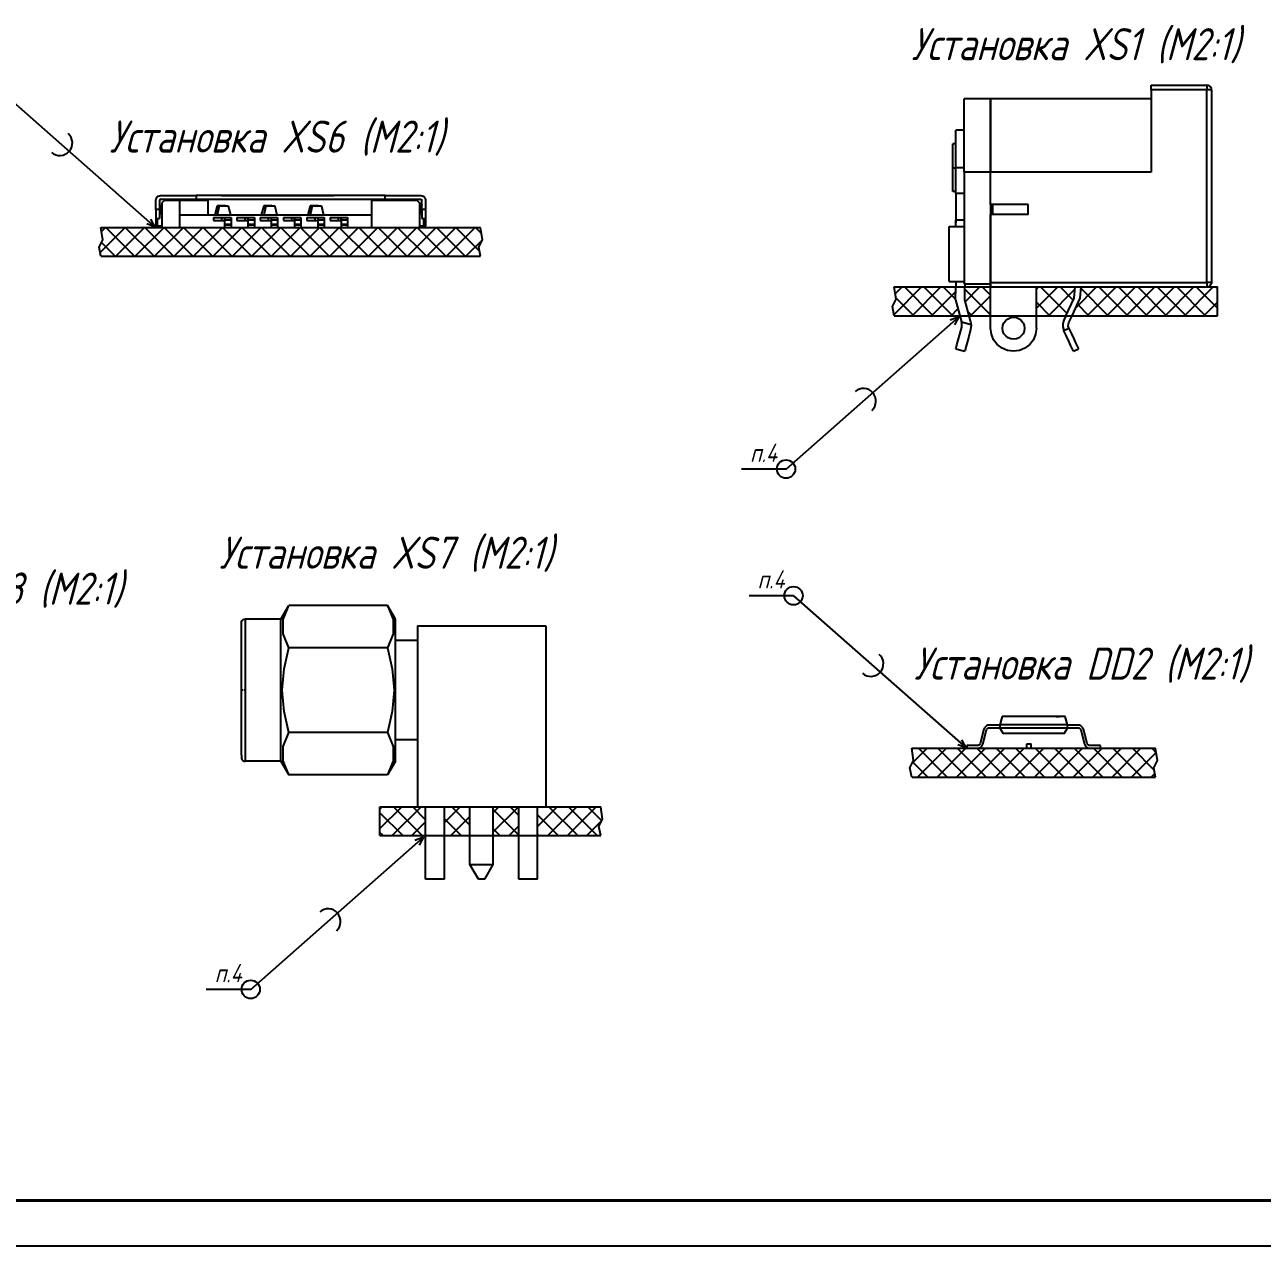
# Model space of a CAD drawing. Extents: x 346 to 4955, y 45 to 639.
# Drawn here: x 3462.1 to 3597.1, y 44.8 to 178 of the extents above; entities that cross this region are included whole.
import ezdxf

# ---------------------------------------------------------------- set-up
doc = ezdxf.new("R2010")
doc.units = 0
doc.header["$MEASUREMENT"] = 0
doc.layers.get('0').update_dxf_attribs({"linetype": 'CONTINUOUS'})
doc.layers.add('KONTUR', color=7, linetype='CONTINUOUS')
doc.layers.add('Тонкие', color=7, linetype='CONTINUOUS')
doc.layers.add('Основная', color=7, linetype='CONTINUOUS', lineweight=40)
doc.styles.add('GOST type A', font='gost.TTF', dxfattribs={"oblique": 15, "height": 0.2})
doc.styles.add('GOST type A0', font='gost.TTF', dxfattribs={"oblique": 15, "height": 3.5})
pattern_1 = [(45, (249.712, 0), (-1.0606602, 1.0606602), []), (135, (249.712, 0), (-1.0606602, -1.0606602), [])]

msp = doc.modelspace()

# ---------------------------------------------------------------- hatches: boundary and pattern name
h = msp.add_hatch()
h.set_pattern_fill('ANSI37', color=256, scale=12)
h.set_pattern_definition(pattern_1)
h.paths.add_polyline_path([(3585.423, 99.112), (3558.843, 99.112), (3559.043, 97.769), (3558.643, 96.969), (3558.843, 95.969), (3585.423, 95.969), (3585.223, 96.969), (3585.623, 97.769)])
h.paths.add_polyline_path([(3676.062, 98.707), (3676.462, 99.507), (3676.262, 100.849), (3615.95, 100.849), (3616.15, 99.507), (3615.75, 98.707), (3615.95, 97.707), (3676.262, 97.707)])
h.paths.add_polyline_path([(3512.016, 154.567), (3511.816, 155.909), (3470.416, 155.909), (3470.616, 154.567), (3470.216, 153.767), (3470.416, 152.767), (3511.816, 152.767), (3511.616, 153.767)])
h = msp.add_hatch()
h.set_pattern_fill('ANSI37', color=256, scale=12)
h.set_pattern_definition(pattern_1)
h.paths.add_polyline_path([(3220.716, 96.847), (3214.716, 96.847), (3214.916, 95.505), (3214.516, 94.705), (3214.716, 93.705), (3220.716, 93.705)])
h.paths.add_polyline_path([(3225.796, 96.847), (3221.986, 96.847), (3221.986, 93.705), (3225.796, 93.705)])
h.paths.add_polyline_path([(3230.876, 96.847), (3227.066, 96.847), (3227.066, 93.705), (3230.876, 93.705)])
h.paths.add_polyline_path([(3252.647, 96.847), (3232.146, 96.847), (3232.146, 93.705), (3252.647, 93.705)])
h.paths.add_polyline_path([(3307.474, 97.74), (3288.274, 97.74), (3288.274, 94.598), (3307.474, 94.598)])
h.paths.add_polyline_path([(3331.474, 96.398), (3331.274, 97.74), (3309.074, 97.74), (3309.074, 94.598), (3331.274, 94.598), (3331.074, 95.598)])
h.paths.add_polyline_path([(3363.973, 89.788), (3356.982, 89.788), (3357.182, 88.446), (3356.782, 87.646), (3356.982, 86.646), (3363.973, 86.646)])
h.paths.add_polyline_path([(3396.882, 89.788), (3370.323, 89.788), (3370.323, 86.646), (3396.882, 86.646)])
h.paths.add_polyline_path([(3369.053, 89.788), (3365.243, 89.788), (3365.243, 86.646), (3369.053, 86.646)])
h.paths.add_polyline_path([(3436.73, 102.155), (3430.73, 102.155), (3430.93, 100.813), (3430.53, 100.013), (3430.73, 99.013), (3436.73, 99.013)])
h.paths.add_polyline_path([(3452.478, 102.155), (3437.238, 102.155), (3437.238, 99.013), (3452.478, 99.013)])
h.paths.add_polyline_path([(3459.186, 100.813), (3458.986, 102.155), (3452.986, 102.155), (3452.986, 99.013), (3458.986, 99.013), (3458.786, 100.013)])
h.paths.add_polyline_path([(3563.61, 148.006), (3563.637, 149.427), (3556.937, 149.427), (3557.137, 148.085), (3556.737, 147.285), (3556.937, 146.285), (3564.071, 146.285)])
h.paths.add_polyline_path([(3567.437, 149.427), (3564.637, 149.427), (3564.645, 148.006), (3565.106, 146.285), (3567.437, 146.285)])
h.paths.add_polyline_path([(3576.541, 148.186), (3576.66, 149.427), (3572.437, 149.427), (3572.437, 146.285), (3575.654, 146.285)])
h.paths.add_polyline_path([(3592.183, 149.427), (3577.316, 149.427), (3577.203, 148.186), (3576.316, 146.285), (3592.183, 146.285)])
h.paths.add_polyline_path([(3629.165, 146.801), (3621.26, 146.801), (3621.46, 145.459), (3621.06, 144.659), (3621.26, 143.659), (3629.165, 143.659)])
h.paths.add_polyline_path([(3638.54, 145.459), (3638.34, 146.801), (3630.435, 146.801), (3630.435, 143.659), (3638.34, 143.659), (3638.14, 144.659)])
h.paths.add_polyline_path([(3717.157, 145.635), (3692.742, 145.635), (3692.942, 144.293), (3692.542, 143.493), (3692.742, 142.493), (3717.157, 142.493)])
h = msp.add_hatch()
h.set_pattern_fill('ANSI37', color=256, scale=12)
h.set_pattern_definition(pattern_1)
h.paths.add_polyline_path([(3505.826, 92.733), (3500.846, 92.733), (3500.846, 89.591), (3505.826, 89.591)])
h.paths.add_polyline_path([(3510.656, 92.733), (3507.866, 92.733), (3507.866, 89.591), (3510.656, 89.591)])
h.paths.add_polyline_path([(3515.986, 92.733), (3513.196, 92.733), (3513.196, 89.591), (3515.986, 89.591)])
h.paths.add_polyline_path([(3525.126, 91.391), (3524.926, 92.733), (3518.026, 92.733), (3518.026, 89.591), (3524.926, 89.591), (3524.726, 90.591)])

# ---------------------------------------------------------------- linework, layer by layer
for p, q in [((3457.497, 172.555), (3476.343, 155.962)), ((3545.128, 129.565), (3563.975, 146.157)), ((3545.128, 129.565), (3540.288, 129.565)), ((3545.943, 115.757), (3541.102, 115.757)), ((3545.943, 115.757), (3564.789, 99.164)), ((3486.747, 72.822), (3505.594, 89.414)), ((3486.747, 72.822), (3481.907, 72.822))]:
    msp.add_line(p, q)
at = {"color": 7}
for p, q in [((3584.937, 171.41), (3584.937, 171.427)), ((3584.937, 171.427), (3591.037, 171.427)), ((3584.937, 171.36), (3584.937, 171.41)), ((3591.037, 171.427), (3591.037, 171.41)), ((3591.167, 171.41), (3591.037, 171.427)), ((3591.037, 171.41), (3591.037, 171.36)), ((3591.287, 171.36), (3591.167, 171.41)), ((3584.937, 171.28), (3584.937, 171.36)), ((3584.937, 171.177), (3584.937, 171.28)), ((3584.937, 171.056), (3584.937, 171.177)), ((3584.937, 170.927), (3584.937, 171.056)), ((3584.937, 170.927), (3584.937, 161.947)), ((3591.037, 170.927), (3584.937, 170.927)), ((3591.037, 171.36), (3591.037, 171.28)), ((3591.037, 171.28), (3591.037, 171.177)), ((3591.037, 171.177), (3591.037, 171.056)), ((3591.037, 171.056), (3591.037, 170.927)), ((3591.167, 170.927), (3591.037, 170.927)), ((3591.037, 149.927), (3591.037, 170.927)), ((3591.287, 170.927), (3591.167, 170.927)), ((3591.391, 171.28), (3591.287, 171.36)), ((3591.391, 170.927), (3591.287, 170.927)), ((3591.47, 171.177), (3591.391, 171.28)), ((3591.47, 170.927), (3591.391, 170.927)), ((3591.52, 171.056), (3591.47, 171.177)), ((3591.52, 170.927), (3591.47, 170.927)), ((3591.537, 170.927), (3591.52, 171.056)), ((3591.537, 170.927), (3591.52, 170.927)), ((3591.537, 170.927), (3591.537, 149.927)), ((3564.537, 169.674), (3564.537, 169.947)), ((3567.437, 169.947), (3564.537, 169.947)), ((3564.537, 168.875), (3564.537, 169.674)), ((3564.537, 167.604), (3564.537, 168.875)), ((3567.437, 169.947), (3567.437, 169.674)), ((3567.437, 169.674), (3567.437, 169.947)), ((3584.937, 169.947), (3567.437, 169.947)), ((3567.437, 169.674), (3567.437, 168.875)), ((3567.437, 168.875), (3567.437, 169.674)), ((3567.437, 168.875), (3567.437, 167.604)), ((3567.437, 167.604), (3567.437, 168.875)), ((3564.537, 165.947), (3564.537, 167.604)), ((3567.437, 167.604), (3567.437, 165.947)), ((3567.437, 165.947), (3567.437, 167.604)), ((3563.637, 166.387), (3563.637, 166.527)), ((3564.537, 166.527), (3563.637, 166.527)), ((3563.637, 165.978), (3563.637, 166.387)), ((3563.337, 164.938), (3563.337, 165.027)), ((3563.637, 165.027), (3563.337, 165.027)), ((3563.337, 164.678), (3563.337, 164.938)), ((3563.337, 164.265), (3563.337, 164.678)), ((3563.637, 165.326), (3563.637, 165.978)), ((3563.637, 164.477), (3563.637, 165.326)), ((3564.537, 164.017), (3564.537, 165.947)), ((3567.437, 165.947), (3567.437, 164.017)), ((3567.437, 164.017), (3567.437, 165.947)), ((3563.337, 163.727), (3563.337, 164.265)), ((3563.337, 163.1), (3563.337, 163.727)), ((3563.637, 163.488), (3563.637, 164.477)), ((3563.637, 162.427), (3563.637, 163.488)), ((3564.537, 161.947), (3564.537, 164.017)), ((3567.437, 164.017), (3567.437, 161.947)), ((3567.437, 161.947), (3567.437, 164.017)), ((3563.337, 162.427), (3563.337, 163.1)), ((3563.337, 161.754), (3563.337, 162.427)), ((3563.337, 162.427), (3563.637, 162.427)), ((3563.637, 161.412), (3563.637, 162.427)), ((3564.537, 162.427), (3563.637, 162.427)), ((3563.337, 161.127), (3563.337, 161.754)), ((3563.337, 160.588), (3563.337, 161.127)), ((3563.637, 160.461), (3563.637, 161.412)), ((3564.537, 161.947), (3564.537, 149.727)), ((3567.437, 161.947), (3564.537, 161.947)), ((3584.937, 161.947), (3567.437, 161.947)), ((3567.437, 158.427), (3567.437, 161.947)), ((3476.562, 159.242), (3476.666, 159.322)), ((3476.666, 159.322), (3476.786, 159.372)), ((3476.786, 159.372), (3476.916, 159.389)), ((3476.916, 159.389), (3480.816, 159.389)), ((3483.579, 159.389), (3480.816, 159.389)), ((3480.816, 159.389), (3480.816, 158.989)), ((3483.579, 159.389), (3495.854, 159.389)), ((3483.579, 159.389), (3495.854, 159.389)), ((3486.343, 159.389), (3483.579, 159.389)), ((3490.848, 159.389), (3486.343, 159.389)), ((3495.854, 159.389), (3490.848, 159.389)), ((3501.416, 159.389), (3495.854, 159.389)), ((3501.416, 159.389), (3505.316, 159.389)), ((3501.416, 158.989), (3501.416, 159.389)), ((3505.316, 159.389), (3505.445, 159.372)), ((3505.445, 159.372), (3505.566, 159.322)), ((3505.566, 159.322), (3505.669, 159.242)), ((3563.337, 160.175), (3563.337, 160.588)), ((3563.337, 159.915), (3563.337, 160.175)), ((3563.337, 159.827), (3563.337, 159.915)), ((3563.637, 159.827), (3563.337, 159.827)), ((3563.637, 159.632), (3563.637, 160.461)), ((3563.637, 159.632), (3563.637, 156.72)), ((3564.537, 159.632), (3563.637, 159.632)), ((3476.416, 158.889), (3476.433, 159.018)), ((3476.416, 157.889), (3476.416, 158.889)), ((3476.433, 159.018), (3476.483, 159.139)), ((3476.483, 159.139), (3476.562, 159.242)), ((3476.819, 158.915), (3476.816, 158.889)), ((3476.816, 158.889), (3476.816, 157.889)), ((3476.816, 158.379), (3476.816, 158.427)), ((3476.836, 158.358), (3476.816, 158.427)), ((3476.829, 158.939), (3476.819, 158.915)), ((3476.845, 158.96), (3476.829, 158.939)), ((3476.836, 158.356), (3476.836, 158.358)), ((3476.839, 158.346), (3476.836, 158.356)), ((3476.84, 158.343), (3476.839, 158.346)), ((3476.84, 158.343), (3476.856, 158.319)), ((3476.866, 158.976), (3476.845, 158.96)), ((3476.856, 158.319), (3476.857, 158.318)), ((3476.863, 158.309), (3476.857, 158.318)), ((3476.866, 158.306), (3476.863, 158.309)), ((3476.89, 158.986), (3476.866, 158.976)), ((3476.886, 158.287), (3476.866, 158.306)), ((3476.887, 158.286), (3476.886, 158.287)), ((3476.896, 158.279), (3476.887, 158.286)), ((3476.916, 158.989), (3476.89, 158.986)), ((3476.899, 158.276), (3476.896, 158.279)), ((3476.923, 158.262), (3476.899, 158.276)), ((3476.916, 158.989), (3480.816, 158.989)), ((3476.924, 158.261), (3476.923, 158.262)), ((3476.934, 158.256), (3476.924, 158.261)), ((3476.938, 158.255), (3476.934, 158.256)), ((3476.967, 158.245), (3476.938, 158.255)), ((3476.971, 158.244), (3476.967, 158.245)), ((3476.971, 158.244), (3476.996, 158.241)), ((3476.996, 158.241), (3476.998, 158.241)), ((3476.998, 158.241), (3477.016, 158.239)), ((3477.016, 158.239), (3477.016, 158.224)), ((3477.016, 158.239), (3477.066, 158.239)), ((3477.016, 158.224), (3477.016, 158.166)), ((3477.016, 158.166), (3477.016, 158.067)), ((3477.016, 158.067), (3477.016, 157.935)), ((3477.016, 157.935), (3477.016, 157.777)), ((3477.366, 158.889), (3477.066, 158.589)), ((3477.066, 158.589), (3477.066, 155.909)), ((3477.366, 158.889), (3478.966, 158.889)), ((3478.966, 158.889), (3478.966, 155.909)), ((3478.966, 158.889), (3482.066, 158.889)), ((3480.816, 158.989), (3486.378, 158.989)), ((3482.066, 158.889), (3482.066, 157.289)), ((3483.085, 158.274), (3482.819, 157.289)), ((3483.093, 158.289), (3483.085, 158.274)), ((3483.317, 158.274), (3483.085, 158.274)), ((3483.307, 158.242), (3483.085, 157.289)), ((3483.329, 158.289), (3483.093, 158.289)), ((3483.32, 158.282), (3483.307, 158.242)), ((3484.305, 158.242), (3483.307, 158.242)), ((3483.329, 158.289), (3483.32, 158.282)), ((3483.956, 158.299), (3483.329, 158.289)), ((3483.956, 158.299), (3484.282, 158.29)), ((3484.282, 158.29), (3484.285, 158.289)), ((3484.285, 158.289), (3484.295, 158.275)), ((3484.295, 158.275), (3484.305, 158.242)), ((3484.305, 158.242), (3484.527, 157.289)), ((3486.378, 158.989), (3491.383, 158.989)), ((3486.378, 158.989), (3495.889, 158.989)), ((3488.165, 158.274), (3487.899, 157.289)), ((3488.173, 158.289), (3488.165, 158.274)), ((3488.397, 158.274), (3488.165, 158.274)), ((3488.387, 158.242), (3488.165, 157.289)), ((3488.409, 158.289), (3488.173, 158.289)), ((3488.4, 158.282), (3488.387, 158.242)), ((3489.385, 158.242), (3488.387, 158.242)), ((3488.409, 158.289), (3488.4, 158.282)), ((3489.036, 158.299), (3488.409, 158.289)), ((3489.036, 158.299), (3489.362, 158.29)), ((3489.362, 158.29), (3489.365, 158.289)), ((3489.365, 158.289), (3489.375, 158.275)), ((3489.375, 158.275), (3489.385, 158.242)), ((3489.385, 158.242), (3489.607, 157.289)), ((3491.383, 158.989), (3495.889, 158.989)), ((3493.245, 158.274), (3492.979, 157.289)), ((3493.253, 158.289), (3493.245, 158.274)), ((3493.477, 158.274), (3493.245, 158.274)), ((3493.467, 158.242), (3493.245, 157.289)), ((3493.489, 158.289), (3493.253, 158.289)), ((3493.48, 158.282), (3493.467, 158.242)), ((3494.465, 158.242), (3493.467, 158.242)), ((3493.489, 158.289), (3493.48, 158.282)), ((3494.116, 158.299), (3493.489, 158.289)), ((3494.116, 158.299), (3494.442, 158.29)), ((3494.442, 158.29), (3494.445, 158.289)), ((3494.445, 158.289), (3494.455, 158.275)), ((3494.455, 158.275), (3494.465, 158.242)), ((3494.465, 158.242), (3494.687, 157.289)), ((3495.889, 158.989), (3498.652, 158.989)), ((3498.652, 158.989), (3501.416, 158.989)), ((3499.966, 155.909), (3499.966, 158.889)), ((3499.966, 158.889), (3504.866, 158.889)), ((3501.416, 158.989), (3505.316, 158.989)), ((3504.866, 158.889), (3505.166, 158.589)), ((3505.166, 158.589), (3505.166, 155.909)), ((3505.216, 158.239), (3505.166, 158.239)), ((3505.216, 158.236), (3505.265, 158.242)), ((3505.216, 158.239), (3505.236, 158.242)), ((3505.216, 158.239), (3505.216, 158.239)), ((3505.216, 158.238), (3505.216, 158.239)), ((3505.216, 158.236), (3505.216, 158.238)), ((3505.216, 158.197), (3505.216, 158.236)), ((3505.216, 158.116), (3505.216, 158.197)), ((3505.216, 157.998), (3505.216, 158.116)), ((3505.216, 157.851), (3505.216, 157.998)), ((3505.265, 158.245), (3505.236, 158.242)), ((3505.265, 158.242), (3505.309, 158.259)), ((3505.298, 158.256), (3505.265, 158.245)), ((3505.265, 158.242), (3505.265, 158.242)), ((3505.309, 158.262), (3505.298, 158.256)), ((3505.309, 158.259), (3505.345, 158.283)), ((3505.335, 158.279), (3505.309, 158.262)), ((3505.309, 158.259), (3505.309, 158.259)), ((3505.316, 158.989), (3505.342, 158.986)), ((3505.345, 158.287), (3505.335, 158.279)), ((3505.342, 158.986), (3505.366, 158.976)), ((3505.345, 158.283), (3505.376, 158.316)), ((3505.368, 158.309), (3505.345, 158.287)), ((3505.345, 158.283), (3505.345, 158.283)), ((3505.366, 158.976), (3505.386, 158.96)), ((3505.376, 158.319), (3505.368, 158.309)), ((3505.376, 158.316), (3505.398, 158.353)), ((3505.393, 158.346), (3505.376, 158.319)), ((3505.376, 158.316), (3505.376, 158.316)), ((3505.386, 158.96), (3505.402, 158.939)), ((3505.398, 158.357), (3505.393, 158.346)), ((3505.398, 158.354), (3505.409, 158.394)), ((3505.408, 158.391), (3505.398, 158.357)), ((3505.398, 158.353), (3505.398, 158.354)), ((3505.402, 158.939), (3505.412, 158.915)), ((3505.408, 158.391), (3505.415, 158.418)), ((3505.412, 158.915), (3505.416, 158.889)), ((3505.413, 158.408), (3505.415, 158.415)), ((3505.415, 158.418), (3505.416, 158.439)), ((3505.415, 158.415), (3505.416, 158.435)), ((3505.415, 158.415), (3505.415, 158.415)), ((3505.416, 157.889), (3505.416, 158.889)), ((3505.669, 159.242), (3505.749, 159.139)), ((3505.749, 159.139), (3505.799, 159.018)), ((3505.799, 159.018), (3505.816, 158.889)), ((3505.816, 158.889), (3505.816, 157.889)), ((3567.437, 158.427), (3567.437, 149.797)), ((3571.537, 158.427), (3567.437, 158.427)), ((3567.437, 158.427), (3567.437, 157.327)), ((3567.637, 158.427), (3567.637, 157.327)), ((3571.537, 157.327), (3571.537, 158.427)), ((3476.416, 157.889), (3476.416, 157.63)), ((3476.816, 157.889), (3476.416, 157.889)), ((3476.416, 157.63), (3476.416, 157.389)), ((3476.416, 157.389), (3476.416, 157.182)), ((3476.416, 157.389), (3476.416, 156.089)), ((3476.416, 157.182), (3476.416, 157.023)), ((3476.416, 157.023), (3476.416, 156.923)), ((3476.416, 156.923), (3476.416, 156.889)), ((3476.416, 156.889), (3476.816, 156.889)), ((3476.586, 156.089), (3476.586, 156.889)), ((3476.816, 157.889), (3476.816, 157.63)), ((3476.816, 157.63), (3476.816, 157.389)), ((3476.816, 157.622), (3476.822, 157.618)), ((3476.827, 157.519), (3476.816, 157.529)), ((3476.816, 157.452), (3477.066, 157.42)), ((3476.816, 157.389), (3476.816, 157.182)), ((3476.816, 157.182), (3476.816, 157.023)), ((3476.816, 157.023), (3476.816, 156.923)), ((3476.816, 156.923), (3476.816, 156.889)), ((3476.822, 157.618), (3476.839, 157.613)), ((3476.822, 157.618), (3476.822, 157.618)), ((3476.862, 157.509), (3476.827, 157.519)), ((3476.839, 157.613), (3476.839, 157.613)), ((3476.839, 157.613), (3476.863, 157.61)), ((3476.918, 157.5), (3476.862, 157.509)), ((3476.863, 157.61), (3476.896, 157.607)), ((3476.863, 157.61), (3476.863, 157.61)), ((3476.896, 157.607), (3476.934, 157.605)), ((3476.896, 157.607), (3476.896, 157.607)), ((3477.066, 157.481), (3476.918, 157.5)), ((3476.934, 157.605), (3476.974, 157.604)), ((3476.934, 157.605), (3476.934, 157.605)), ((3476.974, 157.604), (3476.995, 157.604)), ((3476.974, 157.604), (3476.974, 157.604)), ((3476.995, 157.604), (3477.016, 157.604)), ((3477.016, 157.777), (3477.016, 157.604)), ((3477.016, 157.604), (3477.016, 157.582)), ((3477.016, 157.604), (3477.016, 157.582)), ((3477.016, 157.582), (3477.016, 157.561)), ((3477.016, 157.561), (3477.016, 157.539)), ((3477.016, 157.561), (3477.016, 157.539)), ((3477.016, 157.539), (3477.016, 157.488)), ((3477.016, 157.539), (3477.066, 157.539)), ((3478.966, 157.289), (3499.966, 157.289)), ((3482.706, 156.989), (3482.706, 156.689)), ((3482.706, 156.989), (3483.606, 156.989)), ((3482.706, 156.689), (3483.606, 156.689)), ((3483.606, 156.989), (3483.683, 156.989)), ((3483.606, 156.689), (3483.606, 156.989)), ((3483.606, 156.689), (3483.683, 156.689)), ((3483.683, 156.989), (3483.756, 156.989)), ((3483.683, 156.689), (3483.756, 156.689)), ((3483.756, 156.989), (3483.818, 156.989)), ((3483.756, 156.689), (3483.818, 156.689)), ((3483.818, 156.989), (3483.866, 156.989)), ((3483.818, 156.689), (3483.866, 156.689)), ((3483.866, 156.989), (3483.895, 156.989)), ((3483.866, 156.689), (3483.895, 156.689)), ((3483.895, 156.989), (3483.906, 156.989)), ((3483.895, 156.689), (3483.906, 156.689)), ((3483.906, 156.989), (3483.906, 156.982)), ((3483.906, 156.989), (3484.606, 156.989)), ((3483.906, 156.982), (3483.906, 156.96)), ((3483.906, 156.982), (3483.906, 156.763)), ((3483.906, 156.96), (3483.906, 156.926)), ((3483.906, 156.926), (3483.906, 156.881)), ((3483.906, 156.881), (3483.906, 156.826)), ((3483.906, 156.826), (3483.906, 156.763)), ((3483.906, 156.763), (3483.906, 156.245)), ((3483.906, 156.763), (3484.606, 156.763)), ((3484.606, 156.989), (3484.606, 156.973)), ((3484.606, 156.973), (3484.606, 156.928)), ((3484.606, 156.928), (3484.606, 156.856)), ((3484.606, 156.856), (3484.606, 156.763)), ((3484.606, 156.763), (3484.606, 156.245)), ((3485.246, 156.989), (3485.246, 156.689)), ((3485.246, 156.989), (3486.146, 156.989)), ((3485.246, 156.689), (3486.146, 156.689)), ((3486.146, 156.989), (3486.223, 156.989)), ((3486.146, 156.689), (3486.146, 156.989)), ((3486.146, 156.689), (3486.223, 156.689)), ((3486.223, 156.989), (3486.296, 156.989)), ((3486.223, 156.689), (3486.296, 156.689)), ((3486.296, 156.989), (3486.358, 156.989)), ((3486.296, 156.689), (3486.358, 156.689)), ((3486.358, 156.989), (3486.406, 156.989)), ((3486.358, 156.689), (3486.406, 156.689)), ((3486.406, 156.989), (3486.435, 156.989)), ((3486.406, 156.689), (3486.435, 156.689)), ((3486.435, 156.989), (3486.446, 156.989)), ((3486.435, 156.689), (3486.446, 156.689)), ((3486.446, 156.989), (3487.146, 156.989)), ((3486.446, 156.989), (3486.446, 156.982)), ((3486.446, 156.982), (3486.446, 156.96)), ((3486.446, 156.763), (3486.446, 156.982)), ((3486.446, 156.96), (3486.446, 156.926)), ((3486.446, 156.926), (3486.446, 156.881)), ((3486.446, 156.881), (3486.446, 156.826)), ((3486.446, 156.826), (3486.446, 156.763)), ((3486.446, 156.763), (3486.446, 156.245)), ((3486.446, 156.763), (3487.146, 156.763)), ((3487.146, 156.989), (3487.146, 156.973)), ((3487.146, 156.973), (3487.146, 156.928)), ((3487.146, 156.928), (3487.146, 156.856)), ((3487.146, 156.856), (3487.146, 156.763)), ((3487.146, 156.763), (3487.146, 156.245)), ((3487.786, 156.989), (3487.786, 156.689)), ((3487.786, 156.989), (3488.686, 156.989)), ((3487.786, 156.689), (3488.686, 156.689)), ((3488.686, 156.989), (3488.763, 156.989)), ((3488.686, 156.689), (3488.686, 156.989)), ((3488.686, 156.689), (3488.763, 156.689)), ((3488.763, 156.989), (3488.836, 156.989)), ((3488.763, 156.689), (3488.836, 156.689)), ((3488.836, 156.989), (3488.898, 156.989)), ((3488.836, 156.689), (3488.898, 156.689)), ((3488.898, 156.989), (3488.946, 156.989)), ((3488.898, 156.689), (3488.946, 156.689)), ((3488.946, 156.989), (3488.975, 156.989)), ((3488.946, 156.689), (3488.975, 156.689)), ((3488.975, 156.989), (3488.986, 156.989)), ((3488.975, 156.689), (3488.986, 156.689)), ((3488.986, 156.989), (3488.986, 156.982)), ((3488.986, 156.989), (3489.686, 156.989)), ((3488.986, 156.982), (3488.986, 156.96)), ((3488.986, 156.982), (3488.986, 156.763)), ((3488.986, 156.96), (3488.986, 156.926)), ((3488.986, 156.926), (3488.986, 156.881)), ((3488.986, 156.881), (3488.986, 156.826)), ((3488.986, 156.826), (3488.986, 156.763)), ((3488.986, 156.763), (3488.986, 156.245)), ((3488.986, 156.763), (3489.686, 156.763)), ((3489.686, 156.989), (3489.686, 156.973)), ((3489.686, 156.973), (3489.686, 156.928)), ((3489.686, 156.928), (3489.686, 156.856)), ((3489.686, 156.856), (3489.686, 156.763)), ((3489.686, 156.763), (3489.686, 156.245)), ((3490.326, 156.989), (3490.326, 156.689)), ((3490.326, 156.989), (3491.226, 156.989)), ((3490.326, 156.689), (3491.226, 156.689)), ((3491.226, 156.989), (3491.303, 156.989)), ((3491.226, 156.689), (3491.226, 156.989)), ((3491.226, 156.689), (3491.303, 156.689)), ((3491.303, 156.989), (3491.376, 156.989)), ((3491.303, 156.689), (3491.376, 156.689)), ((3491.376, 156.989), (3491.438, 156.989)), ((3491.376, 156.689), (3491.438, 156.689)), ((3491.438, 156.989), (3491.486, 156.989)), ((3491.438, 156.689), (3491.486, 156.689)), ((3491.486, 156.989), (3491.515, 156.989)), ((3491.486, 156.689), (3491.515, 156.689)), ((3491.515, 156.989), (3491.526, 156.989)), ((3491.515, 156.689), (3491.526, 156.689)), ((3491.526, 156.989), (3492.226, 156.989)), ((3491.526, 156.989), (3491.526, 156.982)), ((3491.526, 156.982), (3491.526, 156.96)), ((3491.526, 156.763), (3491.526, 156.982)), ((3491.526, 156.96), (3491.526, 156.926)), ((3491.526, 156.926), (3491.526, 156.881)), ((3491.526, 156.881), (3491.526, 156.826)), ((3491.526, 156.826), (3491.526, 156.763)), ((3491.526, 156.763), (3491.526, 156.245)), ((3491.526, 156.763), (3492.226, 156.763)), ((3492.226, 156.989), (3492.226, 156.973)), ((3492.226, 156.973), (3492.226, 156.928)), ((3492.226, 156.928), (3492.226, 156.856)), ((3492.226, 156.856), (3492.226, 156.763)), ((3492.226, 156.763), (3492.226, 156.245)), ((3492.866, 156.989), (3492.866, 156.689)), ((3492.866, 156.989), (3493.766, 156.989)), ((3492.866, 156.689), (3493.766, 156.689)), ((3493.766, 156.989), (3493.843, 156.989)), ((3493.766, 156.689), (3493.766, 156.989)), ((3493.766, 156.689), (3493.843, 156.689)), ((3493.843, 156.989), (3493.916, 156.989)), ((3493.843, 156.689), (3493.916, 156.689)), ((3493.916, 156.989), (3493.978, 156.989)), ((3493.916, 156.689), (3493.978, 156.689)), ((3493.978, 156.989), (3494.026, 156.989)), ((3493.978, 156.689), (3494.026, 156.689)), ((3494.026, 156.989), (3494.055, 156.989)), ((3494.026, 156.689), (3494.055, 156.689)), ((3494.055, 156.989), (3494.066, 156.989)), ((3494.055, 156.689), (3494.066, 156.689)), ((3494.066, 156.989), (3494.066, 156.982)), ((3494.066, 156.989), (3494.766, 156.989)), ((3494.066, 156.982), (3494.066, 156.96)), ((3494.066, 156.982), (3494.066, 156.763)), ((3494.066, 156.96), (3494.066, 156.926)), ((3494.066, 156.926), (3494.066, 156.881)), ((3494.066, 156.881), (3494.066, 156.826)), ((3494.066, 156.826), (3494.066, 156.763)), ((3494.066, 156.763), (3494.066, 156.245)), ((3494.066, 156.763), (3494.766, 156.763)), ((3494.766, 156.989), (3494.766, 156.973)), ((3494.766, 156.973), (3494.766, 156.928)), ((3494.766, 156.928), (3494.766, 156.856)), ((3494.766, 156.856), (3494.766, 156.763)), ((3494.766, 156.763), (3494.766, 156.245)), ((3495.406, 156.989), (3495.406, 156.689)), ((3495.406, 156.989), (3496.306, 156.989)), ((3495.406, 156.689), (3496.306, 156.689)), ((3496.306, 156.989), (3496.383, 156.989)), ((3496.306, 156.689), (3496.306, 156.989)), ((3496.306, 156.689), (3496.383, 156.689)), ((3496.383, 156.989), (3496.456, 156.989)), ((3496.383, 156.689), (3496.456, 156.689)), ((3496.456, 156.989), (3496.518, 156.989)), ((3496.456, 156.689), (3496.518, 156.689)), ((3496.518, 156.989), (3496.566, 156.989)), ((3496.518, 156.689), (3496.566, 156.689)), ((3496.566, 156.989), (3496.595, 156.989)), ((3496.566, 156.689), (3496.595, 156.689)), ((3496.595, 156.989), (3496.606, 156.989)), ((3496.595, 156.689), (3496.606, 156.689)), ((3496.606, 156.989), (3497.306, 156.989)), ((3496.606, 156.989), (3496.606, 156.982)), ((3496.606, 156.982), (3496.606, 156.96)), ((3496.606, 156.763), (3496.606, 156.982)), ((3496.606, 156.96), (3496.606, 156.926)), ((3496.606, 156.926), (3496.606, 156.881)), ((3496.606, 156.881), (3496.606, 156.826)), ((3496.606, 156.826), (3496.606, 156.763)), ((3496.606, 156.763), (3496.606, 156.245)), ((3496.606, 156.763), (3497.306, 156.763)), ((3497.306, 156.989), (3497.306, 156.973)), ((3497.306, 156.973), (3497.306, 156.928)), ((3497.306, 156.928), (3497.306, 156.856)), ((3497.306, 156.856), (3497.306, 156.763)), ((3497.306, 156.763), (3497.306, 156.245)), ((3505.313, 157.5), (3505.166, 157.481)), ((3505.166, 157.42), (3505.416, 157.452)), ((3505.216, 157.683), (3505.216, 157.851)), ((3505.216, 157.507), (3505.216, 157.683)), ((3505.216, 157.488), (3505.216, 157.507)), ((3505.369, 157.509), (3505.313, 157.5)), ((3505.404, 157.519), (3505.369, 157.509)), ((3505.416, 157.529), (3505.404, 157.519)), ((3505.416, 157.889), (3505.416, 157.63)), ((3505.816, 157.889), (3505.416, 157.889)), ((3505.416, 157.63), (3505.416, 157.389)), ((3505.416, 157.389), (3505.416, 157.182)), ((3505.416, 157.182), (3505.416, 157.023)), ((3505.416, 157.023), (3505.416, 156.923)), ((3505.416, 156.923), (3505.416, 156.889)), ((3505.416, 156.889), (3505.816, 156.889)), ((3505.645, 156.089), (3505.645, 156.889)), ((3505.816, 157.889), (3505.816, 157.63)), ((3505.816, 157.63), (3505.816, 157.389)), ((3505.816, 157.389), (3505.816, 157.182)), ((3505.816, 157.389), (3505.816, 156.089)), ((3505.816, 157.182), (3505.816, 157.023)), ((3505.816, 157.023), (3505.816, 156.923)), ((3505.816, 156.923), (3505.816, 156.889)), ((3563.637, 156.592), (3563.637, 156.72)), ((3564.537, 156.72), (3563.637, 156.72)), ((3563.637, 156.427), (3563.637, 156.592)), ((3563.637, 156.592), (3563.637, 156.427)), ((3571.537, 157.327), (3567.437, 157.327)), ((3567.437, 149.927), (3567.437, 157.327)), ((3470.416, 155.909), (3511.816, 155.909)), ((3470.616, 154.567), (3470.416, 155.909)), ((3476.416, 156.089), (3476.435, 156.089)), ((3476.435, 156.089), (3476.493, 156.089)), ((3476.435, 156.089), (3476.446, 156.089)), ((3476.446, 155.909), (3476.446, 156.089)), ((3476.493, 156.089), (3476.586, 156.089)), ((3476.586, 156.089), (3477.066, 156.089)), ((3483.906, 156.245), (3483.906, 156.23)), ((3484.606, 156.245), (3483.906, 156.245)), ((3483.906, 156.23), (3483.906, 156.216)), ((3483.906, 156.216), (3483.906, 156.205)), ((3483.906, 156.205), (3483.906, 156.196)), ((3483.906, 156.196), (3483.906, 156.191)), ((3483.906, 156.191), (3483.906, 156.189)), ((3483.906, 156.189), (3484.606, 156.189)), ((3483.906, 156.189), (3483.906, 155.909)), ((3484.606, 156.245), (3484.606, 156.222)), ((3484.606, 156.222), (3484.606, 156.204)), ((3484.606, 156.204), (3484.606, 156.193)), ((3484.606, 156.193), (3484.606, 156.189)), ((3484.606, 156.189), (3484.606, 155.909)), ((3486.446, 156.245), (3486.446, 156.23)), ((3487.146, 156.245), (3486.446, 156.245)), ((3486.446, 156.23), (3486.446, 156.216)), ((3486.446, 156.216), (3486.446, 156.205)), ((3486.446, 156.205), (3486.446, 156.196)), ((3486.446, 156.196), (3486.446, 156.191)), ((3486.446, 156.191), (3486.446, 156.189)), ((3486.446, 156.189), (3487.146, 156.189)), ((3486.446, 156.189), (3486.446, 155.909)), ((3487.146, 156.245), (3487.146, 156.222)), ((3487.146, 156.222), (3487.146, 156.204)), ((3487.146, 156.204), (3487.146, 156.193)), ((3487.146, 156.193), (3487.146, 156.189)), ((3487.146, 156.189), (3487.146, 155.909)), ((3488.986, 156.245), (3488.986, 156.23)), ((3489.686, 156.245), (3488.986, 156.245)), ((3488.986, 156.23), (3488.986, 156.216)), ((3488.986, 156.216), (3488.986, 156.205)), ((3488.986, 156.205), (3488.986, 156.196)), ((3488.986, 156.196), (3488.986, 156.191)), ((3488.986, 156.191), (3488.986, 156.189)), ((3488.986, 156.189), (3489.686, 156.189)), ((3488.986, 156.189), (3488.986, 155.909)), ((3489.686, 156.245), (3489.686, 156.222)), ((3489.686, 156.222), (3489.686, 156.204)), ((3489.686, 156.204), (3489.686, 156.193)), ((3489.686, 156.193), (3489.686, 156.189)), ((3489.686, 156.189), (3489.686, 155.909)), ((3491.526, 156.245), (3491.526, 156.23)), ((3492.226, 156.245), (3491.526, 156.245)), ((3491.526, 156.23), (3491.526, 156.216)), ((3491.526, 156.216), (3491.526, 156.205)), ((3491.526, 156.205), (3491.526, 156.196)), ((3491.526, 156.196), (3491.526, 156.191)), ((3491.526, 156.191), (3491.526, 156.189)), ((3491.526, 156.189), (3492.226, 156.189)), ((3491.526, 156.189), (3491.526, 155.909)), ((3492.226, 156.245), (3492.226, 156.222)), ((3492.226, 156.222), (3492.226, 156.204)), ((3492.226, 156.204), (3492.226, 156.193)), ((3492.226, 156.193), (3492.226, 156.189)), ((3492.226, 156.189), (3492.226, 155.909)), ((3494.066, 156.245), (3494.066, 156.23)), ((3494.766, 156.245), (3494.066, 156.245)), ((3494.066, 156.23), (3494.066, 156.216)), ((3494.066, 156.216), (3494.066, 156.205)), ((3494.066, 156.205), (3494.066, 156.196)), ((3494.066, 156.196), (3494.066, 156.191)), ((3494.066, 156.191), (3494.066, 156.189)), ((3494.066, 156.189), (3494.766, 156.189)), ((3494.066, 156.189), (3494.066, 155.909)), ((3494.766, 156.245), (3494.766, 156.222)), ((3494.766, 156.222), (3494.766, 156.204)), ((3494.766, 156.204), (3494.766, 156.193)), ((3494.766, 156.193), (3494.766, 156.189)), ((3494.766, 156.189), (3494.766, 155.909)), ((3496.606, 156.245), (3496.606, 156.23)), ((3497.306, 156.245), (3496.606, 156.245)), ((3496.606, 156.23), (3496.606, 156.216)), ((3496.606, 156.216), (3496.606, 156.205)), ((3496.606, 156.205), (3496.606, 156.196)), ((3496.606, 156.196), (3496.606, 156.191)), ((3496.606, 156.191), (3496.606, 156.189)), ((3496.606, 156.189), (3497.306, 156.189)), ((3496.606, 156.189), (3496.606, 155.909)), ((3497.306, 156.245), (3497.306, 156.222)), ((3497.306, 156.222), (3497.306, 156.204)), ((3497.306, 156.204), (3497.306, 156.193)), ((3497.306, 156.193), (3497.306, 156.189)), ((3497.306, 156.189), (3497.306, 155.909)), ((3505.166, 156.089), (3505.645, 156.089)), ((3505.645, 156.089), (3505.739, 156.089)), ((3505.739, 156.089), (3505.796, 156.089)), ((3505.766, 156.089), (3505.796, 156.089)), ((3505.766, 156.089), (3505.766, 155.909)), ((3505.796, 156.089), (3505.816, 156.089)), ((3512.016, 154.567), (3511.816, 155.909)), ((3562.937, 150.027), (3562.937, 156.027)), ((3562.937, 156.027), (3564.537, 156.027)), ((3563.637, 156.234), (3563.637, 156.427)), ((3563.637, 156.027), (3563.637, 156.234)), ((3470.216, 153.767), (3470.616, 154.567)), ((3511.616, 153.767), (3512.016, 154.567)), ((3470.416, 152.767), (3470.216, 153.767)), ((3470.416, 152.767), (3511.816, 152.767)), ((3511.816, 152.767), (3511.616, 153.767)), ((3562.937, 150.027), (3564.537, 150.027)), ((3563.637, 150.027), (3563.637, 149.427)), ((3567.437, 149.797), (3567.437, 149.927)), ((3567.437, 149.927), (3591.037, 149.927)), ((3591.167, 149.927), (3591.037, 149.927)), ((3591.037, 149.927), (3591.037, 149.797)), ((3591.287, 149.927), (3591.167, 149.927)), ((3591.391, 149.927), (3591.287, 149.927)), ((3591.47, 149.927), (3591.391, 149.927)), ((3591.52, 149.927), (3591.47, 149.927)), ((3591.537, 149.927), (3591.52, 149.797)), ((3591.537, 149.927), (3591.52, 149.927)), ((3556.937, 149.427), (3592.183, 149.427)), ((3557.137, 148.085), (3556.937, 149.427)), ((3567.437, 149.727), (3564.537, 149.727)), ((3564.637, 149.727), (3564.637, 149.427)), ((3567.437, 149.677), (3567.437, 149.797)), ((3567.437, 149.727), (3567.437, 149.444)), ((3567.437, 149.427), (3567.437, 149.727)), ((3567.437, 149.573), (3567.437, 149.677)), ((3567.437, 149.494), (3567.437, 149.573)), ((3567.437, 149.444), (3567.437, 149.494)), ((3567.437, 149.427), (3567.437, 149.444)), ((3567.437, 144.927), (3567.437, 149.427)), ((3572.437, 144.927), (3572.437, 149.444)), ((3591.037, 149.797), (3591.037, 149.677)), ((3591.037, 149.677), (3591.037, 149.573)), ((3591.037, 149.573), (3591.037, 149.494)), ((3591.037, 149.494), (3591.037, 149.444)), ((3591.037, 149.444), (3591.037, 149.427)), ((3591.037, 149.427), (3591.167, 149.444)), ((3591.287, 149.494), (3591.167, 149.444)), ((3591.391, 149.573), (3591.287, 149.494)), ((3591.47, 149.677), (3591.391, 149.573)), ((3591.52, 149.797), (3591.47, 149.677)), ((3592.183, 146.285), (3592.183, 149.427)), ((3556.737, 147.285), (3557.137, 148.085)), ((3556.937, 146.285), (3556.737, 147.285)), ((3563.61, 148.006), (3564.246, 145.633)), ((3556.937, 146.285), (3592.183, 146.285)), ((3565.255, 145.729), (3565.106, 146.285)), ((3568.898, 145.527), (3569.089, 145.775)), ((3569.089, 145.775), (3569.337, 145.966)), ((3569.337, 145.966), (3569.627, 146.086)), ((3569.627, 146.086), (3569.937, 146.127)), ((3569.937, 146.127), (3570.248, 146.086)), ((3570.248, 146.086), (3570.537, 145.966)), ((3570.537, 145.966), (3570.786, 145.775)), ((3570.786, 145.775), (3570.976, 145.527)), ((3575.436, 145.817), (3575.323, 145.45)), ((3575.654, 146.285), (3575.436, 145.817)), ((3575.98, 145.563), (3576.316, 146.285)), ((3564.085, 144.295), (3564.289, 145.056)), ((3564.289, 145.47), (3564.246, 145.633)), ((3564.246, 145.633), (3565.315, 145.347)), ((3564.317, 145.263), (3564.289, 145.47)), ((3564.289, 145.056), (3564.317, 145.263)), ((3565.255, 144.797), (3565.051, 144.037)), ((3565.284, 145.603), (3565.255, 145.729)), ((3565.317, 145.263), (3565.255, 144.797)), ((3565.304, 145.475), (3565.284, 145.603)), ((3565.315, 145.347), (3565.304, 145.475)), ((3565.315, 145.347), (3565.317, 145.263)), ((3567.522, 144.28), (3567.437, 144.927)), ((3568.737, 144.927), (3568.778, 145.237)), ((3568.778, 144.616), (3568.737, 144.927)), ((3568.778, 145.237), (3568.898, 145.527)), ((3568.898, 144.327), (3568.778, 144.616)), ((3570.976, 145.527), (3571.096, 145.237)), ((3571.096, 144.616), (3570.976, 144.327)), ((3571.096, 145.237), (3571.137, 144.927)), ((3571.137, 144.927), (3571.096, 144.616)), ((3572.437, 144.927), (3572.352, 144.28)), ((3575.323, 145.45), (3575.314, 145.065)), ((3575.314, 145.065), (3575.41, 144.693)), ((3575.41, 144.693), (3575.955, 144.947)), ((3575.436, 144.634), (3575.41, 144.693)), ((3575.704, 144.059), (3575.436, 144.634)), ((3575.908, 145.152), (3575.917, 145.363)), ((3575.955, 144.947), (3575.908, 145.152)), ((3575.917, 145.363), (3575.98, 145.563)), ((3575.955, 144.947), (3575.98, 144.887)), ((3575.98, 144.887), (3576.248, 144.312)), ((3563.684, 142.797), (3563.771, 143.121)), ((3563.771, 143.121), (3563.908, 143.633)), ((3563.908, 143.633), (3564.085, 144.295)), ((3564.874, 143.375), (3564.737, 142.862)), ((3565.051, 144.037), (3564.874, 143.375)), ((3567.772, 143.677), (3567.522, 144.28)), ((3568.169, 143.159), (3567.772, 143.677)), ((3568.687, 142.762), (3568.169, 143.159)), ((3569.089, 144.078), (3568.898, 144.327)), ((3569.337, 143.888), (3569.089, 144.078)), ((3569.627, 143.768), (3569.337, 143.888)), ((3569.937, 143.727), (3569.627, 143.768)), ((3570.248, 143.768), (3569.937, 143.727)), ((3570.537, 143.888), (3570.248, 143.768)), ((3570.786, 144.078), (3570.537, 143.888)), ((3570.976, 144.327), (3570.786, 144.078)), ((3571.705, 143.159), (3571.187, 142.762)), ((3572.102, 143.677), (3571.705, 143.159)), ((3572.352, 144.28), (3572.102, 143.677)), ((3575.953, 143.526), (3575.704, 144.059)), ((3576.165, 143.07), (3575.953, 143.526)), ((3576.328, 142.721), (3576.165, 143.07)), ((3576.248, 144.312), (3576.497, 143.779)), ((3576.497, 143.779), (3576.709, 143.323)), ((3576.709, 143.323), (3576.872, 142.974)), ((3563.654, 142.686), (3563.684, 142.797)), ((3563.654, 142.686), (3564.62, 142.427)), ((3564.65, 142.538), (3564.62, 142.427)), ((3564.737, 142.862), (3564.65, 142.538)), ((3569.29, 142.512), (3568.687, 142.762)), ((3569.937, 142.427), (3569.29, 142.512)), ((3570.584, 142.512), (3569.937, 142.427)), ((3571.187, 142.762), (3570.584, 142.512)), ((3576.43, 142.501), (3576.328, 142.721)), ((3576.465, 142.427), (3576.43, 142.501)), ((3576.465, 142.427), (3577.009, 142.68)), ((3576.872, 142.974), (3576.974, 142.755)), ((3576.974, 142.755), (3577.009, 142.68)), ((3490.046, 113.203), (3490.904, 114.69)), ((3490.277, 113.159), (3490.904, 114.69)), ((3501.667, 114.69), (3490.904, 114.69)), ((3501.667, 114.69), (3502.292, 113.164)), ((3502.526, 113.203), (3501.667, 114.69)), ((3485.726, 112.552), (3485.739, 112.906)), ((3485.726, 111.818), (3485.726, 112.552)), ((3485.739, 112.906), (3485.779, 113.003)), ((3485.779, 113.003), (3485.843, 113.086)), ((3485.843, 113.086), (3485.926, 113.149)), ((3485.926, 113.149), (3486.022, 113.189)), ((3486.022, 113.189), (3486.126, 113.203)), ((3490.046, 113.203), (3486.126, 113.203)), ((3486.126, 113.203), (3486.126, 112.939)), ((3486.126, 112.939), (3486.126, 112.164)), ((3486.126, 112.164), (3486.126, 110.933)), ((3490.046, 112.939), (3490.046, 113.203)), ((3490.046, 112.164), (3490.046, 112.939)), ((3490.046, 110.933), (3490.046, 112.164)), ((3490.279, 111.598), (3490.277, 113.159)), ((3502.292, 113.164), (3502.294, 111.602)), ((3502.526, 112.939), (3502.526, 113.203)), ((3502.526, 112.164), (3502.526, 112.939)), ((3502.526, 110.933), (3502.526, 112.164)), ((3504.926, 112.453), (3518.926, 112.453)), ((3504.926, 112.453), (3504.926, 92.733)), ((3518.926, 112.453), (3518.926, 92.733)), ((3485.726, 110.65), (3485.726, 111.818)), ((3486.126, 110.933), (3486.126, 109.328)), ((3490.046, 109.328), (3490.046, 110.933)), ((3490.904, 110.072), (3490.279, 111.598)), ((3502.294, 111.602), (3501.667, 110.072)), ((3502.526, 109.328), (3502.526, 110.933)), ((3504.926, 110.853), (3502.526, 110.853)), ((3485.726, 109.128), (3485.726, 110.65)), ((3486.126, 109.328), (3486.126, 107.459)), ((3490.046, 107.459), (3490.046, 109.328)), ((3490.384, 107.797), (3490.904, 110.072)), ((3501.667, 110.072), (3490.904, 110.072)), ((3501.667, 110.072), (3502.187, 107.797)), ((3502.526, 107.459), (3502.526, 109.328)), ((3485.726, 107.355), (3485.726, 109.128)), ((3485.726, 105.453), (3485.726, 107.355)), ((3486.126, 107.459), (3486.126, 105.453)), ((3490.046, 105.453), (3490.046, 107.459)), ((3490.19, 105.453), (3490.384, 107.797)), ((3502.187, 107.797), (3502.381, 105.453)), ((3502.526, 105.453), (3502.526, 107.459)), ((3485.726, 103.55), (3485.726, 105.453)), ((3485.926, 105.453), (3485.739, 105.453)), ((3486.126, 105.453), (3486.022, 105.453)), ((3486.126, 105.453), (3486.126, 103.447)), ((3490.046, 103.447), (3490.046, 105.453)), ((3490.046, 105.453), (3490.19, 105.453)), ((3490.046, 105.453), (3490.19, 105.453)), ((3490.381, 103.126), (3490.19, 105.453)), ((3502.381, 105.453), (3502.19, 103.126)), ((3502.526, 105.453), (3502.381, 105.453)), ((3502.526, 103.447), (3502.526, 105.453)), ((3485.726, 101.778), (3485.726, 103.55)), ((3486.126, 103.447), (3486.126, 101.578)), ((3490.046, 101.578), (3490.046, 103.447)), ((3490.904, 100.834), (3490.381, 103.126)), ((3502.19, 103.126), (3501.667, 100.834)), ((3502.526, 101.578), (3502.526, 103.447)), ((3574.572, 102.572), (3574.573, 102.572)), ((3574.572, 102.567), (3574.572, 102.572)), ((3574.573, 102.572), (3574.581, 102.572)), ((3574.581, 102.572), (3574.601, 102.572)), ((3574.601, 102.572), (3574.631, 102.572)), ((3574.631, 102.572), (3574.668, 102.572)), ((3574.668, 102.572), (3574.711, 102.572)), ((3574.711, 102.572), (3574.757, 102.572)), ((3574.757, 102.572), (3574.802, 102.572)), ((3574.757, 102.566), (3574.757, 102.572)), ((3574.802, 102.572), (3574.845, 102.572)), ((3574.845, 102.572), (3574.883, 102.572)), ((3574.883, 102.572), (3574.912, 102.572)), ((3574.912, 102.572), (3574.932, 102.572)), ((3574.932, 102.572), (3574.94, 102.572)), ((3574.94, 102.572), (3574.941, 102.572)), ((3574.941, 102.57), (3574.941, 102.572)), ((3574.941, 102.57), (3574.941, 102.566)), ((3485.726, 100.256), (3485.726, 101.778)), ((3486.126, 101.578), (3486.126, 99.973)), ((3490.046, 99.973), (3490.046, 101.578)), ((3502.526, 99.973), (3502.526, 101.578)), ((3566.769, 101.347), (3566.709, 101.2)), ((3566.866, 101.473), (3566.769, 101.347)), ((3566.992, 101.57), (3566.866, 101.473)), ((3567.139, 101.63), (3566.992, 101.57)), ((3567.033, 101.195), (3567.082, 101.258)), ((3567.082, 101.258), (3567.145, 101.306)), ((3567.297, 101.652), (3567.139, 101.63)), ((3567.145, 101.306), (3567.218, 101.336)), ((3567.218, 101.336), (3567.297, 101.348)), ((3568.449, 101.652), (3567.297, 101.652)), ((3567.297, 101.348), (3568.449, 101.348)), ((3568.705, 102.566), (3568.449, 101.682)), ((3568.449, 101.682), (3568.449, 101.316)), ((3575.817, 101.682), (3568.449, 101.682)), ((3568.449, 101.316), (3568.805, 100.738)), ((3575.817, 101.316), (3568.449, 101.316)), ((3575.561, 102.566), (3568.705, 102.566)), ((3574.572, 102.567), (3574.572, 102.566)), ((3575.461, 100.738), (3575.817, 101.316)), ((3575.817, 101.682), (3575.561, 102.566)), ((3575.817, 101.316), (3575.817, 101.682)), ((3576.969, 101.652), (3575.817, 101.652)), ((3575.817, 101.348), (3576.969, 101.348)), ((3577.126, 101.63), (3576.969, 101.652)), ((3576.969, 101.348), (3577.047, 101.336)), ((3577.047, 101.336), (3577.121, 101.306)), ((3577.121, 101.306), (3577.184, 101.258)), ((3577.273, 101.57), (3577.126, 101.63)), ((3577.184, 101.258), (3577.232, 101.195)), ((3577.399, 101.473), (3577.273, 101.57)), ((3577.496, 101.347), (3577.399, 101.473)), ((3577.557, 101.2), (3577.496, 101.347)), ((3485.726, 99.087), (3485.726, 100.256)), ((3486.126, 99.973), (3486.126, 98.741)), ((3490.046, 98.741), (3490.046, 99.973)), ((3490.277, 99.303), (3490.904, 100.834)), ((3501.667, 100.834), (3490.904, 100.834)), ((3501.667, 100.834), (3502.292, 99.308)), ((3504.926, 100.053), (3502.526, 100.053)), ((3502.526, 98.741), (3502.526, 99.973)), ((3566.709, 101.2), (3566.291, 99.642)), ((3566.585, 99.564), (3567.003, 101.122)), ((3567.003, 101.122), (3567.033, 101.195)), ((3575.461, 100.738), (3568.805, 100.738)), ((3577.232, 101.195), (3577.263, 101.122)), ((3577.263, 101.122), (3577.681, 99.564)), ((3577.975, 99.642), (3577.557, 101.2)), ((3485.726, 98.353), (3485.726, 99.087)), ((3486.126, 98.741), (3486.126, 97.967)), ((3490.046, 97.967), (3490.046, 98.741)), ((3490.279, 97.741), (3490.277, 99.303)), ((3502.292, 99.308), (3502.294, 97.746)), ((3502.526, 97.967), (3502.526, 98.741)), ((3558.843, 99.112), (3585.423, 99.112)), ((3559.043, 97.769), (3558.843, 99.112)), ((3564.843, 99.416), (3564.843, 99.112)), ((3565.997, 99.416), (3564.843, 99.416)), ((3566.075, 99.427), (3565.997, 99.416)), ((3565.997, 99.112), (3566.154, 99.133)), ((3566.149, 99.457), (3566.075, 99.427)), ((3566.212, 99.506), (3566.149, 99.457)), ((3566.154, 99.133), (3566.301, 99.194)), ((3566.26, 99.568), (3566.212, 99.506)), ((3566.291, 99.642), (3566.26, 99.568)), ((3566.301, 99.194), (3566.427, 99.29)), ((3566.427, 99.29), (3566.524, 99.416)), ((3566.524, 99.416), (3566.585, 99.564)), ((3571.371, 99.62), (3571.879, 99.62)), ((3571.371, 99.112), (3571.371, 99.62)), ((3571.879, 99.112), (3571.879, 99.62)), ((3577.681, 99.564), (3577.741, 99.416)), ((3577.741, 99.416), (3577.838, 99.29)), ((3577.838, 99.29), (3577.964, 99.194)), ((3577.964, 99.194), (3578.111, 99.133)), ((3578.005, 99.568), (3577.975, 99.642)), ((3578.054, 99.506), (3578.005, 99.568)), ((3578.117, 99.457), (3578.054, 99.506)), ((3578.111, 99.133), (3578.269, 99.112)), ((3578.19, 99.427), (3578.117, 99.457)), ((3578.269, 99.416), (3578.19, 99.427)), ((3579.423, 99.416), (3578.269, 99.416)), ((3579.423, 99.112), (3579.423, 99.416)), ((3585.623, 97.769), (3585.423, 99.112)), ((3485.726, 98.353), (3485.739, 97.999)), ((3485.739, 97.999), (3485.779, 97.903)), ((3485.779, 97.903), (3485.843, 97.82)), ((3485.843, 97.82), (3485.926, 97.756)), ((3485.926, 97.756), (3486.022, 97.716)), ((3486.022, 97.716), (3486.126, 97.703)), ((3486.126, 97.967), (3486.126, 97.703)), ((3490.046, 97.703), (3486.126, 97.703)), ((3490.046, 97.703), (3490.046, 97.967)), ((3490.046, 97.703), (3490.904, 96.215)), ((3490.904, 96.215), (3490.279, 97.741)), ((3502.294, 97.746), (3501.667, 96.215)), ((3502.526, 97.703), (3501.667, 96.215)), ((3502.526, 97.703), (3502.526, 97.967)), ((3558.643, 96.969), (3559.043, 97.769)), ((3585.223, 96.969), (3585.623, 97.769)), ((3501.667, 96.215), (3490.904, 96.215)), ((3558.843, 95.969), (3558.643, 96.969)), ((3558.843, 95.969), (3585.423, 95.969)), ((3585.423, 95.969), (3585.223, 96.969)), ((3500.846, 92.733), (3524.926, 92.733)), ((3500.846, 89.591), (3500.846, 92.733)), ((3505.826, 84.853), (3505.826, 92.733)), ((3507.866, 84.853), (3507.866, 92.733)), ((3510.656, 86.453), (3510.656, 92.733)), ((3513.196, 86.453), (3513.196, 92.733)), ((3515.986, 84.853), (3515.986, 92.733)), ((3518.026, 84.853), (3518.026, 92.733)), ((3525.126, 91.391), (3524.926, 92.733)), ((3524.726, 90.591), (3525.126, 91.391)), ((3524.926, 89.591), (3524.726, 90.591)), ((3500.846, 89.591), (3524.926, 89.591)), ((3511.579, 84.853), (3510.656, 86.453)), ((3510.656, 86.453), (3510.699, 86.453)), ((3510.699, 86.453), (3510.826, 86.453)), ((3510.826, 86.453), (3511.028, 86.453)), ((3511.028, 86.453), (3511.291, 86.453)), ((3511.291, 86.453), (3511.597, 86.453)), ((3511.597, 86.453), (3511.926, 86.453)), ((3511.926, 86.453), (3512.254, 86.453)), ((3512.254, 86.453), (3512.561, 86.453)), ((3512.272, 84.853), (3513.196, 86.453)), ((3512.561, 86.453), (3512.824, 86.453)), ((3512.824, 86.453), (3513.025, 86.453)), ((3513.025, 86.453), (3513.152, 86.453)), ((3513.152, 86.453), (3513.196, 86.453)), ((3507.866, 84.853), (3505.826, 84.853)), ((3511.591, 84.853), (3511.579, 84.853)), ((3511.626, 84.853), (3511.591, 84.853)), ((3511.681, 84.853), (3511.626, 84.853)), ((3511.752, 84.853), (3511.681, 84.853)), ((3511.836, 84.853), (3511.752, 84.853)), ((3511.926, 84.853), (3511.836, 84.853)), ((3512.015, 84.853), (3511.926, 84.853)), ((3512.099, 84.853), (3512.015, 84.853)), ((3512.17, 84.853), (3512.099, 84.853)), ((3512.225, 84.853), (3512.17, 84.853)), ((3512.26, 84.853), (3512.225, 84.853)), ((3512.272, 84.853), (3512.26, 84.853)), ((3518.026, 84.853), (3515.986, 84.853))]:
    msp.add_line(p, q, dxfattribs=at)
for centre in [(3545.128, 129.565), (3545.943, 115.757), (3486.747, 72.822)]:
    msp.add_circle(centre, 1)
for centre, start, end in [((3465.931, 165.129), 228.63993, 48.63993), ((3553.563, 136.991), 311.36007, 131.36007), ((3554.377, 108.331), 228.63993, 48.63993), ((3495.182, 80.247), 311.36007, 131.36007)]:
    msp.add_arc(centre, 1.371, start, end)
at = {"layer": 'KONTUR'}
msp.add_line((3990.803, 44.812), (3149.803, 44.812), dxfattribs=at)
at = {"layer": 'Основная'}
msp.add_line((3985.803, 49.812), (3157.803, 49.812), dxfattribs=at)
at = {"layer": 'Тонкие'}
for p, q in [((3476.343, 155.962), (3475.842, 156.827)), ((3476.343, 155.962), (3475.402, 156.301)), ((3563.61, 148.006), (3563.637, 149.427)), ((3564.645, 148.006), (3564.637, 149.427)), ((3576.541, 148.186), (3576.66, 149.427)), ((3577.203, 148.186), (3577.316, 149.427)), ((3565.106, 146.285), (3564.645, 148.006)), ((3564.645, 148.006), (3564.645, 148.006)), ((3575.654, 146.285), (3576.541, 148.186)), ((3576.316, 146.285), (3577.203, 148.186)), ((3563.975, 146.157), (3563.038, 145.807)), ((3563.975, 146.157), (3563.484, 145.286)), ((3564.789, 99.164), (3564.287, 100.029)), ((3564.789, 99.164), (3563.848, 99.503)), ((3505.594, 89.414), (3504.657, 89.064)), ((3505.594, 89.414), (3505.102, 88.543))]:
    msp.add_line(p, q, dxfattribs=at)

# ---------------------------------------------------------------- texts
at = {"color": 7, "style": 'GOST type A', "oblique": 15}
for s, p in [('Установка XS1 (M2:1)', (3558.784, 174.154)), ('Установка XS6 (M2:1)', (3471.333, 164.076)), ('Установка XS7 (M2:1)', (3483.303, 118.695)), ('Установка DD5, DD6, DD8 (M2:1)', (3416.814, 114.782)), ('Установка DD2 (M2:1)', (3559.09, 106.604))]:
    msp.add_text(s, height=3.5, dxfattribs=at).set_placement(p)
at = {"char_height": 2, "attachment_point": 1, "style": 'GOST type A0'}
for insert in [(3541.202, 132.344), (3542.017, 118.537), (3482.821, 75.601)]:
    msp.add_mtext_dynamic_manual_height_columns('п.4', width=7.67475, gutter_width=17.5, heights=[3.099], dxfattribs=dict(at, insert=insert))

doc.saveas('drawing.dxf')
